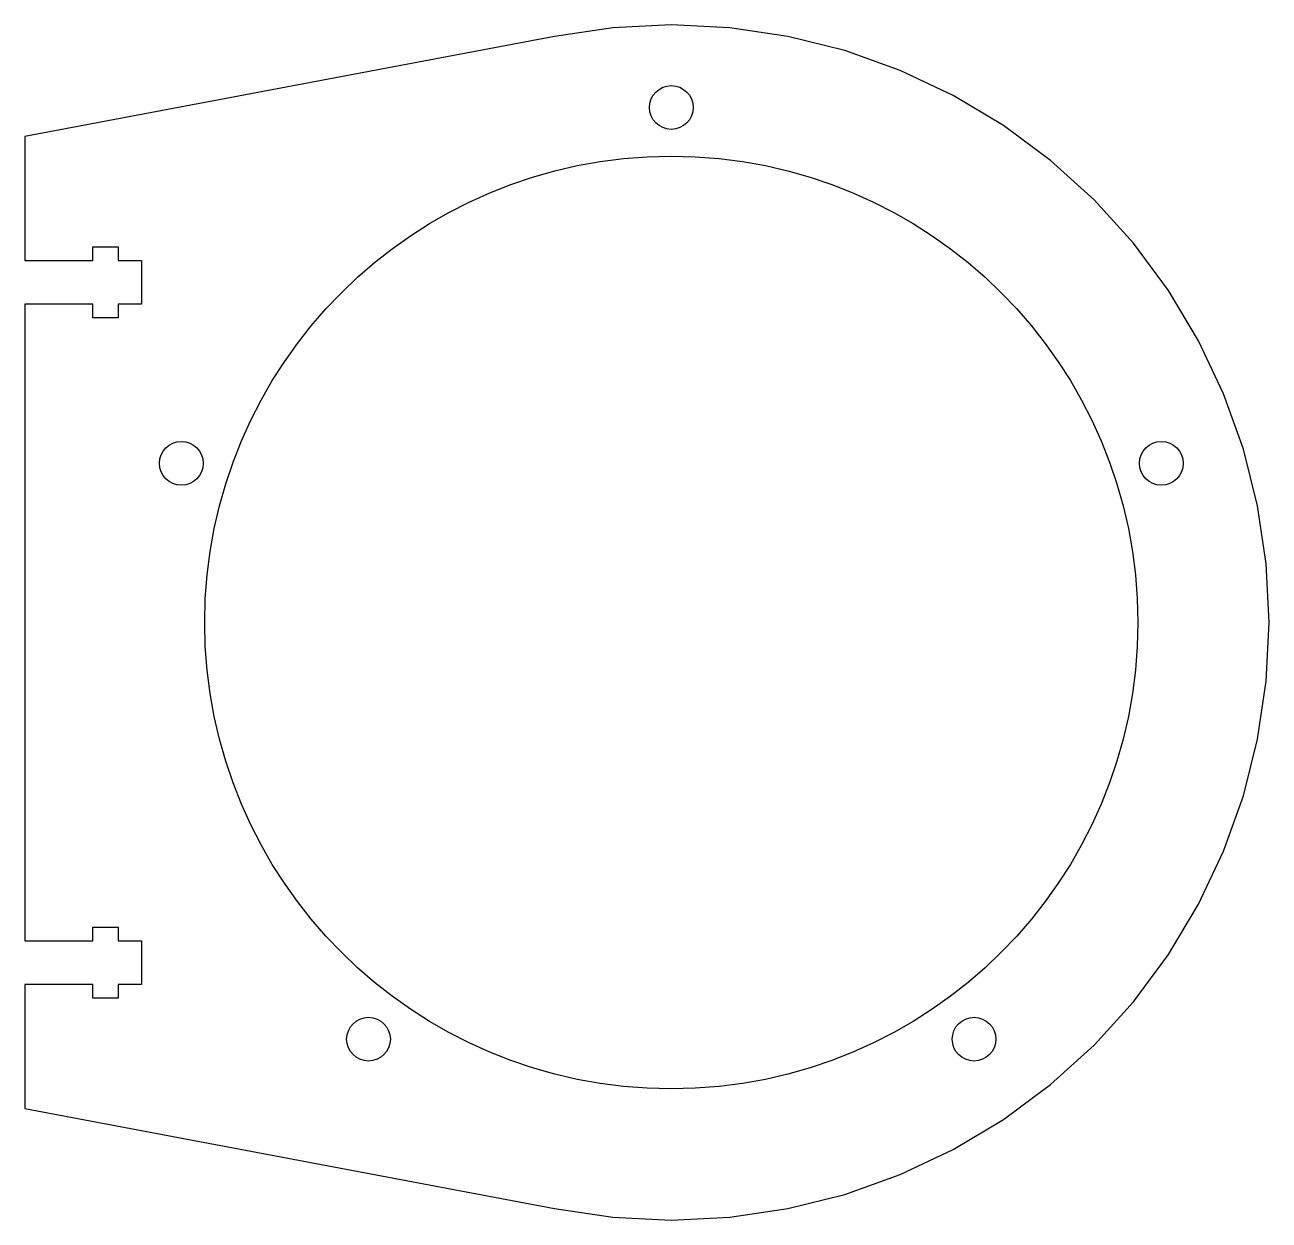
# Model space of a CAD drawing. Header units: millimetres. Extents: x 0 to 128, y 0 to 123.
import ezdxf

# ---------------------------------------------------------------- set-up
doc = ezdxf.new("R2010")
doc.units = ezdxf.units.MM
doc.layers.add('CUT', color=7, linetype='Continuous')

msp = doc.modelspace()

# ---------------------------------------------------------------- linework, layer by layer
at = {"layer": 'CUT'}
msp.add_lwpolyline([(0, 11.5), (54.5, 1.18), (60.47, 0.3), (66.5, 0), (72.53, 0.3), (78.5, 1.18), (84.35, 2.65), (90.04, 4.68), (95.49, 7.26), (100.67, 10.36), (105.52, 13.96), (109.99, 18.01), (114.04, 22.48), (117.64, 27.33), (120.74, 32.51), (123.32, 37.96), (125.35, 43.65), (126.82, 49.5), (127.7, 55.47), (128, 61.5), (127.7, 67.53), (126.82, 73.5), (125.35, 79.35), (123.32, 85.04), (120.74, 90.49), (117.64, 95.67), (114.04, 100.52), (109.99, 104.99), (105.52, 109.04), (100.67, 112.64), (95.49, 115.74), (90.04, 118.32), (84.35, 120.35), (78.5, 121.82), (72.53, 122.7), (66.5, 123), (60.47, 122.7), (54.5, 121.82), (0, 111.5), (0, 98.75), (7, 98.75), (7, 100.15), (9.6, 100.15), (9.6, 98.75), (12, 98.75), (12, 94.25), (9.6, 94.25), (9.6, 92.85), (7, 92.85), (7, 94.25), (0, 94.25), (0, 28.75), (7, 28.75), (7, 30.15), (9.6, 30.15), (9.6, 28.75), (12, 28.75), (12, 24.25), (9.6, 24.25), (9.6, 22.85), (7, 22.85), (7, 24.25), (0, 24.25)], close=True, dxfattribs=at)
for centre, radius in [((66.5, 114.5), 2.25), ((66.5, 61.5), 48), ((16.09, 77.88), 2.25), ((116.91, 77.88), 2.25), ((35.35, 18.62), 2.25), ((97.65, 18.62), 2.25)]:
    msp.add_circle(centre, radius, dxfattribs=at)

doc.saveas('drawing.dxf')
